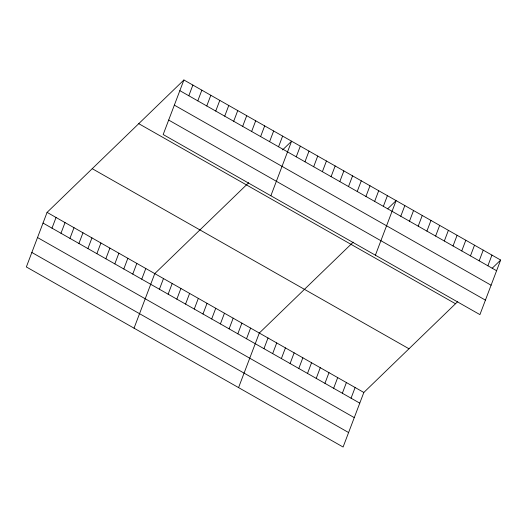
<?xml version="1.0" encoding="UTF-8"?>
<svg xmlns="http://www.w3.org/2000/svg" width="527" height="527" viewBox="0 0 527 527"><rect width="100%" height="100%" fill="white"/><g stroke="black" fill="none" stroke-linecap="round" stroke-linejoin="round"><path stroke-width="0.79" d="M183.903 79.972L163.172 134.537L479.919 314.619L500.65 260.048L183.903 79.972L47.081 212.381L26.35 266.952L343.097 447.028L363.828 392.463L457.759 301.563M51.995 228.165L56.053 217.486M60.974 233.263L65.025 222.585M69.946 238.369L74.004 227.69M78.918 243.474L82.976 232.789M87.897 248.573L91.948 237.894M96.869 253.678L100.927 242.993M105.841 258.777L109.899 248.098M114.82 263.882L118.878 253.197M188.818 95.749L192.875 85.071M123.792 268.981L127.85 258.302M197.79 100.855L201.848 90.176M132.771 274.086L136.822 263.408M206.768 105.953L210.826 95.275M141.743 279.185L145.801 268.507M215.741 111.059L219.799 100.38M134.042 328.176L154.773 273.612L248.704 182.711M224.719 116.164L228.771 105.479M159.431 289.237L163.482 278.559M233.692 121.263L237.749 110.584M168.139 294.191L172.197 283.513M176.848 299.145L180.906 288.467M242.664 126.368L246.722 115.683M185.557 304.099L189.615 293.42M251.642 131.467L255.694 120.788M194.272 309.046L198.33 298.368M260.615 136.572L264.673 125.894M202.981 314L207.039 303.321M269.587 141.671L273.645 130.992M211.689 318.954L215.747 308.275M278.566 146.776L282.624 136.098M220.405 323.907L224.456 313.229M270.865 195.767L291.596 141.196L282.564 149.938M229.113 328.855L233.171 318.176M296.246 156.829L300.304 146.15M237.822 333.808L241.88 323.13M304.962 161.782L309.013 151.104M246.531 338.762L250.588 328.084M313.67 166.736L317.728 156.051M238.573 387.602L259.304 333.038L353.228 242.137M322.379 171.683L326.437 161.005M263.955 348.663L268.012 337.985M331.094 176.637L335.146 165.959M272.663 353.617L276.721 342.939M339.803 181.591L343.861 170.913M281.378 358.571L285.436 347.892M348.512 186.545L352.57 175.86M290.087 363.525L294.145 352.846M357.22 191.492L361.278 180.814M298.796 368.472L302.854 357.793M365.936 196.446L369.994 185.767M307.511 373.426L311.562 362.747M374.644 201.4L378.702 190.721M316.22 378.379L320.278 367.701M383.353 206.353L387.411 195.669M324.928 383.333L328.986 372.655M375.395 255.193L396.12 200.622L387.655 208.817M333.637 388.28L337.695 377.602M400.777 216.254L404.835 205.576M342.352 393.234L346.41 382.556M409.486 221.208L413.543 210.53M351.061 398.188L355.119 387.51M418.201 226.162L422.252 215.477M426.91 231.109L430.967 220.431M435.618 236.063L439.676 225.385M444.327 241.017L448.385 230.339M453.042 245.971L457.1 235.286M461.751 250.918L465.809 240.24M470.459 255.872L474.517 245.193M479.175 260.825L483.226 250.147M487.883 265.779L491.941 255.094M492.185 268.243L500.65 260.048M179.845 90.651L496.592 270.726M174.345 105.136L491.092 285.212M168.673 120.057L485.426 300.133M138.746 123.667L455.499 303.743M92.232 168.686L408.978 348.762M47.081 212.381L363.828 392.463M43.023 223.059L359.77 403.142M37.522 237.545L354.269 417.621M31.851 252.466L348.604 432.548"/></g></svg>
